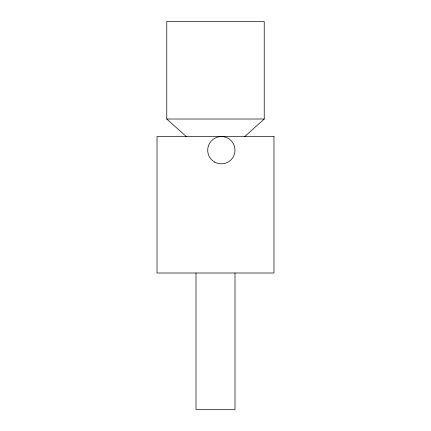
<?xml version="1.0" encoding="UTF-8"?>
<svg xmlns="http://www.w3.org/2000/svg" width="431" height="431" viewBox="0 0 431 431"><rect width="100%" height="100%" fill="white"/><g stroke="black" fill="none" stroke-linecap="round" stroke-linejoin="round"><path stroke-width="0.65" d="M244.738 136.557L264.23 119.01L264.23 21.55L166.77 21.55L166.77 119.01L186.262 136.557M166.77 119.01L264.23 119.01M234.992 273.001L234.992 409.45L196.008 409.45L196.008 273.001M273.976 136.557L157.024 136.557L157.024 273.001L273.976 273.001L273.976 136.557M214.525 162.018A13.647 13.647 0 0 0 234.992 150.198A13.647 13.647 0 0 0 214.525 138.383A13.647 13.647 0 0 0 214.525 162.018"/></g></svg>
